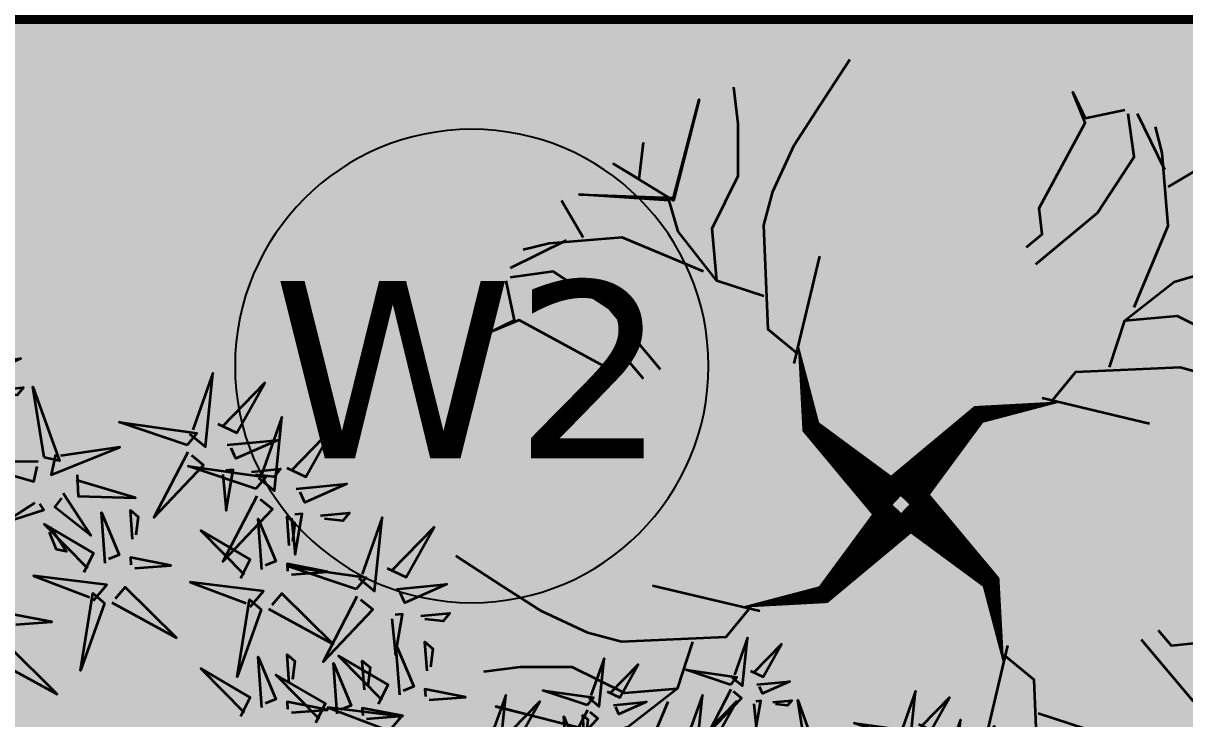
# Model space of a CAD drawing. Header units: millimetres. Extents: x -10000 to 124200, y -12045 to 23620.
# Drawn here: x 42639 to 43302, y 7544 to 7940 of the extents above; entities that cross this region are included whole.
import ezdxf
from ezdxf.enums import TextEntityAlignment as Align

# ---------------------------------------------------------------- set-up
doc = ezdxf.new("R2010")
doc.units = ezdxf.units.MM
doc.header["$LTSCALE"] = 150
doc.layers.add('ad-Framing', color=30, linetype='Continuous', lineweight=35, true_color=0xff7f00)
doc.layers.add('ad-Landscape', color=7, linetype='Continuous', lineweight=35, true_color=0x007f00)
doc.layers.add('ad-Text main', color=7, linetype='Continuous')
doc.layers.add('ad-Text Main_Door&window Label', color=7, linetype='Continuous')
doc.layers.add('ad-Verandah', color=7, linetype='Continuous', true_color=0xa57c52)
doc.styles.add('6 U T S R N_Typical Floor Plan$0$3BHK-E(NB)$0$grid_text', font='verdana.ttf', dxfattribs={"width": 0.9})

# ---------------------------------------------------------------- blocks, each defined once
blk = doc.blocks.new('bamboo')
at = {"layer": 'ad-Landscape'}
for points in [[(-1190.3, 750.9), (-1161.9, 716.5), (-1322.1, 700.2), (-1198.9, 743.8)], [(-1212, 689.6), (-1192.2, 648), (-1301.2, 587.1), (-1204.9, 680.9)], [(-1288.8, 429.3), (-1338.2, 576.9), (-1314.7, 408), (-1288.8, 429.3)], [(-1141, 498.1), (-1251.3, 506.4), (-1159.2, 467.8), (-1149.5, 490.8)], [(-1273.1, 427.7), (-1131.2, 501.3), (-1244.7, 393.3), (-1266, 419.1)], [(-1193.1, 438.6), (-1256.1, 443.4), (-1241.5, 426.4), (-1201.6, 431.4)], [(-1313.2, 423.7), (-1284.7, 389.2), (-1445, 373), (-1321.8, 416.6)], [(-1334.9, 362.3), (-1315.1, 320.7), (-1424, 259.8), (-1327.8, 353.7)], [(-1289.2, 342), (-1299.8, 231.9), (-1259.3, 323.3), (-1282.1, 333.4)], [(-1357.1, -48), (-1406.5, 99.6), (-1382.9, -69.3), (-1357.1, -48)], [(-1190.3, 96.4), (-1161.9, 61.9), (-1322.1, 45.7), (-1198.9, 89.3)], [(-1212, 35.1), (-1192.2, -6.5), (-1301.2, -67.4), (-1204.9, 26.4)], [(-1341.4, -49.5), (-1199.5, 24), (-1312.9, -84), (-1334.3, -58.1)], [(-1381.4, -53.6), (-1353, -88.1), (-1513.2, -104.3), (-1390.1, -60.7)], [(-1403.2, -114.9), (-1383.3, -156.5), (-1492.3, -217.4), (-1396.1, -123.6)], [(-1293.1, -125.6), (-1214.5, -133.2), (-1303.2, -148.4), (-1301.7, -132.7)], [(-1143.7, -283.2), (-1143, -123.3), (-1099.9, -274), (-1132.7, -280.9)], [(-1357.5, -135.2), (-1368, -245.3), (-1327.6, -154), (-1350.4, -143.9)], [(-1299.1, -188.5), (-1305.1, -251.4), (-1287.9, -237.2), (-1292, -197.1)], [(-713.7, -184.4), (-637.3, -324.8), (-747.6, -213.6), (-722.2, -191.7)], [(-1053.9, -275.7), (-1010.7, -209.6), (-1038.4, -295.3), (-1051.6, -286.6)], [(-788.8, -234.2), (-794.8, -313), (-811.8, -224.6), (-796, -225.8)], [(-1152.3, -296.4), (-1306, -271.7), (-1145.4, -329.2), (-1152.3, -296.4)], [(-841.4, -403.5), (-875.3, -432.7), (-894.8, -272.8), (-848.7, -395.1)], [(-903.2, -383.1), (-944.4, -403.7), (-1007.5, -296), (-911.7, -390.3)], [(-1158.7, -320.6), (-1114.9, -311.4), (-1174.8, -460.8), (-1156.4, -331.5)], [(-1075.2, -337.2), (-982.6, -397.6), (-1044.7, -319.4), (-1064.3, -334.9)], [(-1000.9, -310.2), (-948, -344.7), (-952.6, -322.9), (-990, -307.9)], [(-1114.4, -368.3), (-1068.3, -370), (-1064.9, -494.8), (-1103.4, -366)], [(-835.4, -427.8), (-688.8, -375.4), (-857.2, -402.4), (-835.4, -427.8)], [(-922.6, -429.1), (-1032.9, -420.9), (-940.7, -459.5), (-931.1, -436.4)], [(-836.6, -443.5), (-760.1, -583.9), (-870.5, -472.6), (-845, -450.8)], [(-1179.6, -607.1), (-1229, -459.4), (-1205.5, -628.4), (-1179.6, -607.1)], [(-974.6, -488.6), (-1037.7, -483.9), (-1023.1, -500.8), (-983.1, -495.9)], [(-911.6, -493.3), (-917.6, -572.1), (-934.7, -483.7), (-918.9, -484.8)], [(-1163.9, -608.6), (-1022, -535), (-1135.5, -643.1), (-1156.8, -617.2)], [(-1204, -612.6), (-1175.5, -647.1), (-1335.8, -663.4), (-1212.6, -619.7)], [(-1084.1, -757), (-1133.4, -609.4), (-1109.9, -778.4), (-1084.1, -757)], [(-827.8, -744.4), (-861.7, -773.6), (-881.2, -613.7), (-835.1, -736)], [(-889.6, -724), (-930.8, -744.6), (-993.8, -636.9), (-898.1, -731.2)], [(-589.2, -724), (-630.4, -744.6), (-693.5, -636.9), (-597.7, -731.2)], [(-1225.7, -674), (-1205.9, -715.6), (-1314.8, -776.5), (-1218.6, -682.6)], [(-1180, -694.3), (-1190.5, -804.4), (-1150.1, -713.1), (-1172.9, -702.9)], [(-1115.6, -684.7), (-1037, -692.3), (-1125.7, -707.5), (-1124.2, -691.8)], [(-1068.3, -758.6), (-926.4, -685), (-1039.9, -793.1), (-1061.2, -767.2)], [(-821.7, -768.6), (-675.1, -716.3), (-843.5, -743.3), (-821.7, -768.6)], [(-1121.6, -747.6), (-1127.7, -810.5), (-1110.4, -796.3), (-1114.5, -756.2)], [(-1108.4, -762.6), (-1079.9, -797.1), (-1240.2, -813.4), (-1117, -769.7)], [(-908.9, -770), (-1019.2, -761.8), (-927.1, -800.3), (-917.4, -777.3)], [(-608.6, -770), (-718.8, -761.8), (-626.7, -800.3), (-617.1, -777.3)], [(-822.9, -784.4), (-746.5, -924.8), (-856.8, -813.5), (-831.4, -791.7)], [(-575.6, -887.6), (-616.8, -908.3), (-679.8, -800.6), (-584, -894.9)], [(-1130.1, -824), (-1110.3, -865.6), (-1219.3, -926.5), (-1123, -832.6)], [(-961, -829.5), (-1024, -824.8), (-1009.5, -841.7), (-969.5, -836.8)], [(-898, -834.2), (-904, -913), (-921, -824.6), (-905.3, -825.7)], [(-865.6, -975.2), (-915, -827.6), (-891.5, -996.5), (-865.6, -975.2)], [(-660.6, -829.5), (-723.6, -824.8), (-709.1, -841.7), (-669.1, -836.8)], [(-597.6, -834.2), (-603.6, -913), (-620.7, -824.6), (-604.9, -825.7)], [(-1084.5, -844.3), (-1095, -954.4), (-1054.5, -863.1), (-1077.3, -852.9)], [(-1020.1, -834.7), (-941.4, -842.3), (-1030.2, -857.5), (-1028.7, -841.8)], [(-1026.1, -897.6), (-1032.1, -960.5), (-1014.9, -946.3), (-1019, -906.2)], [(-849.9, -976.7), (-708, -903.2), (-821.4, -1011.2), (-842.8, -985.4)], [(-594.9, -933.7), (-705.2, -925.4), (-613.1, -964), (-603.4, -940.9)], [(-554.7, -1044.4), (-588.6, -1073.6), (-608.1, -913.7), (-562, -1036)], [(-616.5, -1023.9), (-657.7, -1044.6), (-720.8, -936.9), (-625, -1031.2)], [(-889.9, -980.8), (-861.5, -1015.3), (-1021.7, -1031.5), (-898.6, -987.9)], [(-647, -993.1), (-710, -988.4), (-695.4, -1005.3), (-655.5, -1000.4)], [(-584, -997.8), (-590, -1076.6), (-607, -988.2), (-591.3, -989.4)], [(-911.7, -1042.2), (-891.9, -1083.8), (-1000.8, -1144.6), (-904.6, -1050.8)], [(-801.6, -1052.8), (-723, -1060.4), (-811.7, -1075.7), (-810.2, -1059.9)], [(-866, -1062.5), (-876.5, -1172.5), (-836.1, -1081.2), (-858.9, -1071.1)], [(-635.9, -1070), (-746.1, -1061.7), (-654, -1100.3), (-644.4, -1077.3)], [(-807.6, -1115.7), (-813.6, -1178.6), (-796.4, -1164.4), (-800.5, -1124.4)], [(-687.9, -1129.5), (-751, -1124.7), (-736.4, -1141.7), (-696.4, -1136.8)], [(-624.9, -1134.2), (-630.9, -1213), (-648, -1124.6), (-632.2, -1125.7)]]:
    blk.add_lwpolyline(points, dxfattribs=at)
blk = doc.blocks.new('A$C06C421F0')
at = {"layer": 'ad-Landscape'}
for points in [[(359.91, 366.46, 35.98, 14.39, 0), (421.22, 431.54, 14.39, 0.72, 0), (487.37, 441.94, 0, 0, 0), (448, 441.94, 0, 0, 0), (472.53, 524.19, 0, 0, 0), (467.69, 541.37, 0, 0, 0), (379.6, 599.67, 0, 0, 0), (404.12, 579.33, 0, 0, 0), (359.91, 575.71, 0, 0, 0), (404.12, 579.33, 0, 0, 0), (467.69, 541.37, 0, 0, 0), (433.48, 648.03, 0, 0, 0), (482.53, 692.32, 0, 0, 0), (430.9, 648.03, 0, 0, 0), (418.64, 692.32, 0, 0, 0), (426.06, 713.11, 0, 0, 0), (413.8, 692.32, 0, 0, 0), (372.17, 716.27, 0, 0, 0), (413.8, 692.32, 0, 0, 0), (323.13, 719.89, 0, 0, 0)], [(353.42, 359.91, 35.98, 14.39, 0), (288.34, 421.22, 14.39, 0.72, 0), (277.95, 487.37, 0, 0, 0), (277.95, 448, 0, 0, 0), (195.69, 472.53, 0, 0, 0), (178.52, 467.69, 0, 0, 0), (120.22, 379.6, 0, 0, 0), (140.56, 404.12, 0, 0, 0), (144.17, 359.91, 0, 0, 0), (140.56, 404.12, 0, 0, 0), (178.52, 467.69, 0, 0, 0), (71.86, 433.48, 0, 0, 0), (27.57, 482.53, 0, 0, 0), (71.86, 430.9, 0, 0, 0), (27.57, 418.64, 0, 0, 0), (6.78, 426.06, 0, 0, 0), (27.57, 413.8, 0, 0, 0), (3.62, 372.17, 0, 0, 0), (27.57, 413.8, 0, 0, 0), (0, 323.13, 0, 0, 0)], [(366.46, 359.97, 35.98, 14.39, 0), (431.54, 298.66, 14.39, 0.72, 0), (441.94, 232.52, 0, 0, 0), (441.94, 271.88, 0, 0, 0), (524.19, 247.36, 0, 0, 0), (541.37, 252.2, 0, 0, 0), (599.67, 340.29, 0, 0, 0), (579.33, 315.77, 0, 0, 0), (575.71, 359.97, 0, 0, 0), (579.33, 315.77, 0, 0, 0), (541.37, 252.2, 0, 0, 0), (648.03, 286.4, 0, 0, 0), (692.32, 237.36, 0, 0, 0), (648.03, 288.98, 0, 0, 0), (692.32, 301.25, 0, 0, 0), (713.11, 293.82, 0, 0, 0), (692.32, 306.09, 0, 0, 0), (716.27, 347.71, 0, 0, 0), (692.32, 306.09, 0, 0, 0), (719.89, 396.76, 0, 0, 0)], [(359.97, 353.42, 35.98, 14.39, 0), (298.66, 288.34, 14.39, 0.72, 0), (232.52, 277.95, 0, 0, 0), (271.88, 277.95, 0, 0, 0), (247.36, 195.69, 0, 0, 0), (252.2, 178.52, 0, 0, 0), (340.29, 120.22, 0, 0, 0), (315.77, 140.56, 0, 0, 0), (359.97, 144.17, 0, 0, 0), (315.77, 140.56, 0, 0, 0), (252.2, 178.52, 0, 0, 0), (286.4, 71.86, 0, 0, 0), (237.36, 27.57, 0, 0, 0), (288.98, 71.86, 0, 0, 0), (301.25, 27.57, 0, 0, 0), (293.82, 6.78, 0, 0, 0), (306.09, 27.57, 0, 0, 0), (347.71, 3.62, 0, 0, 0), (306.09, 27.57, 0, 0, 0), (396.76, 0, 0, 0, 0)]]:
    blk.add_lwpolyline(points, format="xyseb", dxfattribs=at)
for points in [[(277.95, 479.95), (253.99, 499.63), (250.38, 582.88), (257.61, 609.99), (274.78, 646.77), (295.12, 678.39), (319.07, 715.18)], [(250.38, 526.41), (212.87, 538.67), (209.25, 580.3), (230.04, 622.25), (230.04, 663.87), (226.43, 693.24)], [(460.26, 565.32), (472.53, 575.71), (470.27, 596.5), (507.05, 664.75), (497.05, 689.15), (507.05, 668.36), (538.67, 675.14)], [(212.87, 538.67), (182.13, 578.04), (174.9, 602.56), (103.04, 607.4), (178.52, 604.82), (198.86, 683.23), (178.52, 602.56), (130.61, 631.93), (150.95, 619.67), (154.57, 649.03)], [(467.69, 551.76), (516.73, 592.89), (546.1, 637.63), (541.26, 671.98)], [(106.21, 573.2), (89.03, 602.56)], [(92.65, 570.62), (47.91, 548.68)], [(202.47, 546.1), (137.39, 573.2), (79.09, 568.36), (58.3, 563.2)], [(274.78, 472.53), (295.12, 558.36)], [(154.57, 460.26), (144.17, 472.53), (123.38, 470.27), (55.14, 507.05), (30.73, 497.05), (51.52, 507.05), (44.74, 538.67)], [(168.12, 467.69), (127, 516.73), (82.25, 546.1), (47.91, 541.26)], [(526.41, 469.51), (538.67, 507.02), (580.3, 510.63), (622.25, 489.84), (663.87, 489.84), (693.24, 493.46)], [(479.95, 441.94), (499.63, 465.89), (582.88, 469.51), (609.99, 462.28), (646.77, 445.1), (678.39, 424.76), (715.18, 400.81)], [(472.53, 445.1), (558.36, 424.76)], [(239.94, 277.95), (220.25, 253.99), (137, 250.38), (109.9, 257.61), (73.11, 274.78), (41.49, 295.12), (4.71, 319.07)], [(247.36, 274.78), (161.53, 295.12)], [(193.47, 250.38), (181.21, 212.87), (139.59, 209.25), (97.64, 230.04), (56.01, 230.04), (26.65, 226.43)], [(445.1, 247.36), (424.76, 161.53)], [(441.94, 239.94), (465.89, 220.25), (469.51, 137), (462.28, 109.9), (445.1, 73.12), (424.76, 41.49), (400.81, 4.71)], [(181.21, 212.87), (141.84, 182.13), (117.32, 174.9), (112.48, 103.04), (115.06, 178.52), (36.65, 198.86), (117.32, 178.52), (87.96, 130.61), (100.22, 150.95), (70.86, 154.57)], [(173.79, 202.47), (146.68, 137.39), (151.52, 79.09), (156.69, 58.3)], [(469.51, 193.47), (507.02, 181.21), (510.63, 139.59), (489.84, 97.64), (489.84, 56.01), (493.46, 26.65)], [(507.02, 181.21), (537.75, 141.84), (544.98, 117.32), (616.84, 112.48), (541.37, 115.06), (521.03, 36.65), (541.37, 117.32), (589.27, 87.96), (568.93, 100.22), (565.32, 70.86)], [(252.2, 168.12), (203.15, 127), (173.79, 82.25), (178.63, 47.91)], [(517.41, 173.79), (582.49, 146.68), (640.79, 151.52), (661.58, 156.69)], [(259.62, 154.57), (247.36, 144.17), (249.62, 123.38), (212.83, 55.14), (222.84, 30.73), (212.83, 51.52), (181.21, 44.74)], [(146.68, 106.21), (117.32, 89.03)], [(149.27, 92.65), (171.21, 47.91)]]:
    blk.add_lwpolyline(points, dxfattribs=at)
blk = doc.blocks.new('zw$FE9C')
at = {"transparency": 33554559}
h = blk.add_hatch(color=256, dxfattribs=at)
h.dxf.hatch_style = 1
h.set_gradient(color1=(153, 204, 0), color2=(63, 127, 0), tint=1, name='INVSPHERICAL')
h.paths.add_polyline_path([(8460, 4510), (12805, 4510), (12805, 7945), (8460, 7945)])
h = blk.add_hatch(dxfattribs=at)
h.set_pattern_fill('GRASS', color=74)
h.set_pattern_definition([(90, (-1087975.541, 674585.024), (-17.96051224, 17.96051224), [4.7625, -31.1585245]), (45, (-1087975.54, 674585.024), (-17.96051224, 17.96051224), [4.7625, -20.6375]), (135, (-1087975.54, 674585.024), (-17.96051224, -17.96051224), [4.7625, -20.6375])])
h.paths.add_polyline_path([(8460, 4510), (12805, 4510), (12805, 7945), (8460, 7945)])
at = {"layer": 'ad-Landscape', "xscale": 0.7144563243118911, "yscale": 0.7144563243118911, "zscale": 0.7144563243118911, "rotation": 270}
blk.add_blockref('A$C06C421F0', (9332.59, 7923.12), dxfattribs=at)
at = {"layer": 'ad-Landscape', "linetype": 'Continuous', "rotation": 89.99999999999994}
for p, xscale, yscale, zscale in [((9023.55, 7390.77), -0.2620739326953546, 0.2620739326953546, 0.2620739326953535), ((9484.35, 7330.63), -0.1713600815364865, 0.1713600815364865, 0.171360081536486)]:
    blk.add_blockref('bamboo', p, dxfattribs=dict(at, xscale=xscale, yscale=yscale, zscale=zscale))
blk = doc.blocks.new('6 U T S R N_Typical Floor Plan$0$ad_Window Tag')
blk.add_circle((0, 0), 150)
at = {"style": '6 U T S R N_Typical Floor Plan$0$3BHK-E(NB)$0$grid_text', "width": 0.9}
blk.add_attdef('D1', text='', height=125, dxfattribs=at).set_placement((0, 0), align=Align.MIDDLE_CENTER)
blk = doc.blocks.new('zw$C7D6')
at = {"layer": 'ad-Text Main_Door&window Label'}
ref = blk.add_blockref('6 U T S R N_Typical Floor Plan$0$ad_Window Tag', (9345, 7745), dxfattribs=dict(at, xscale=-0.9, yscale=0.9, zscale=0.9))
ref.add_attrib('D1', 'W2', dxfattribs={"height": 101.25, "rotation": 1800, "style": '6 U T S R N_Typical Floor Plan$0$3BHK-E(NB)$0$grid_text'}).set_placement((9344.05, 7742.89), align=Align.MIDDLE_CENTER)
blk = doc.blocks.new('1215_East Villa')
at = {"layer": 'ad-Verandah'}
blk.add_blockref('zw$FE9C', (0, 0), dxfattribs=at)
at = {"layer": 'ad-Text main'}
blk.add_blockref('zw$C7D6', (0, 0), dxfattribs=at)
blk = doc.blocks.new('A$C59a15b2d')
at = {"layer": 'ad-Framing', "const_width": 10}
blk.add_lwpolyline([(11795, 12355), (11795, 7945), (8460, 7945), (8460, 4510), (11795, 4510), (11795, -1910), (1530, -1910), (1530, 0), (0, 0), (0, 4510), (1910, 4510), (1910, 7945), (0, 7945), (0, 12355)], close=True, dxfattribs=at)

msp = doc.modelspace()

# ---------------------------------------------------------------- block references
msp.add_blockref('1215_East Villa', (33550, 0))

# ---------------------------------------------------------------- next in the draw order: block references
msp.add_blockref('A$C59a15b2d', (33550, 0))

doc.saveas('drawing.dxf')
